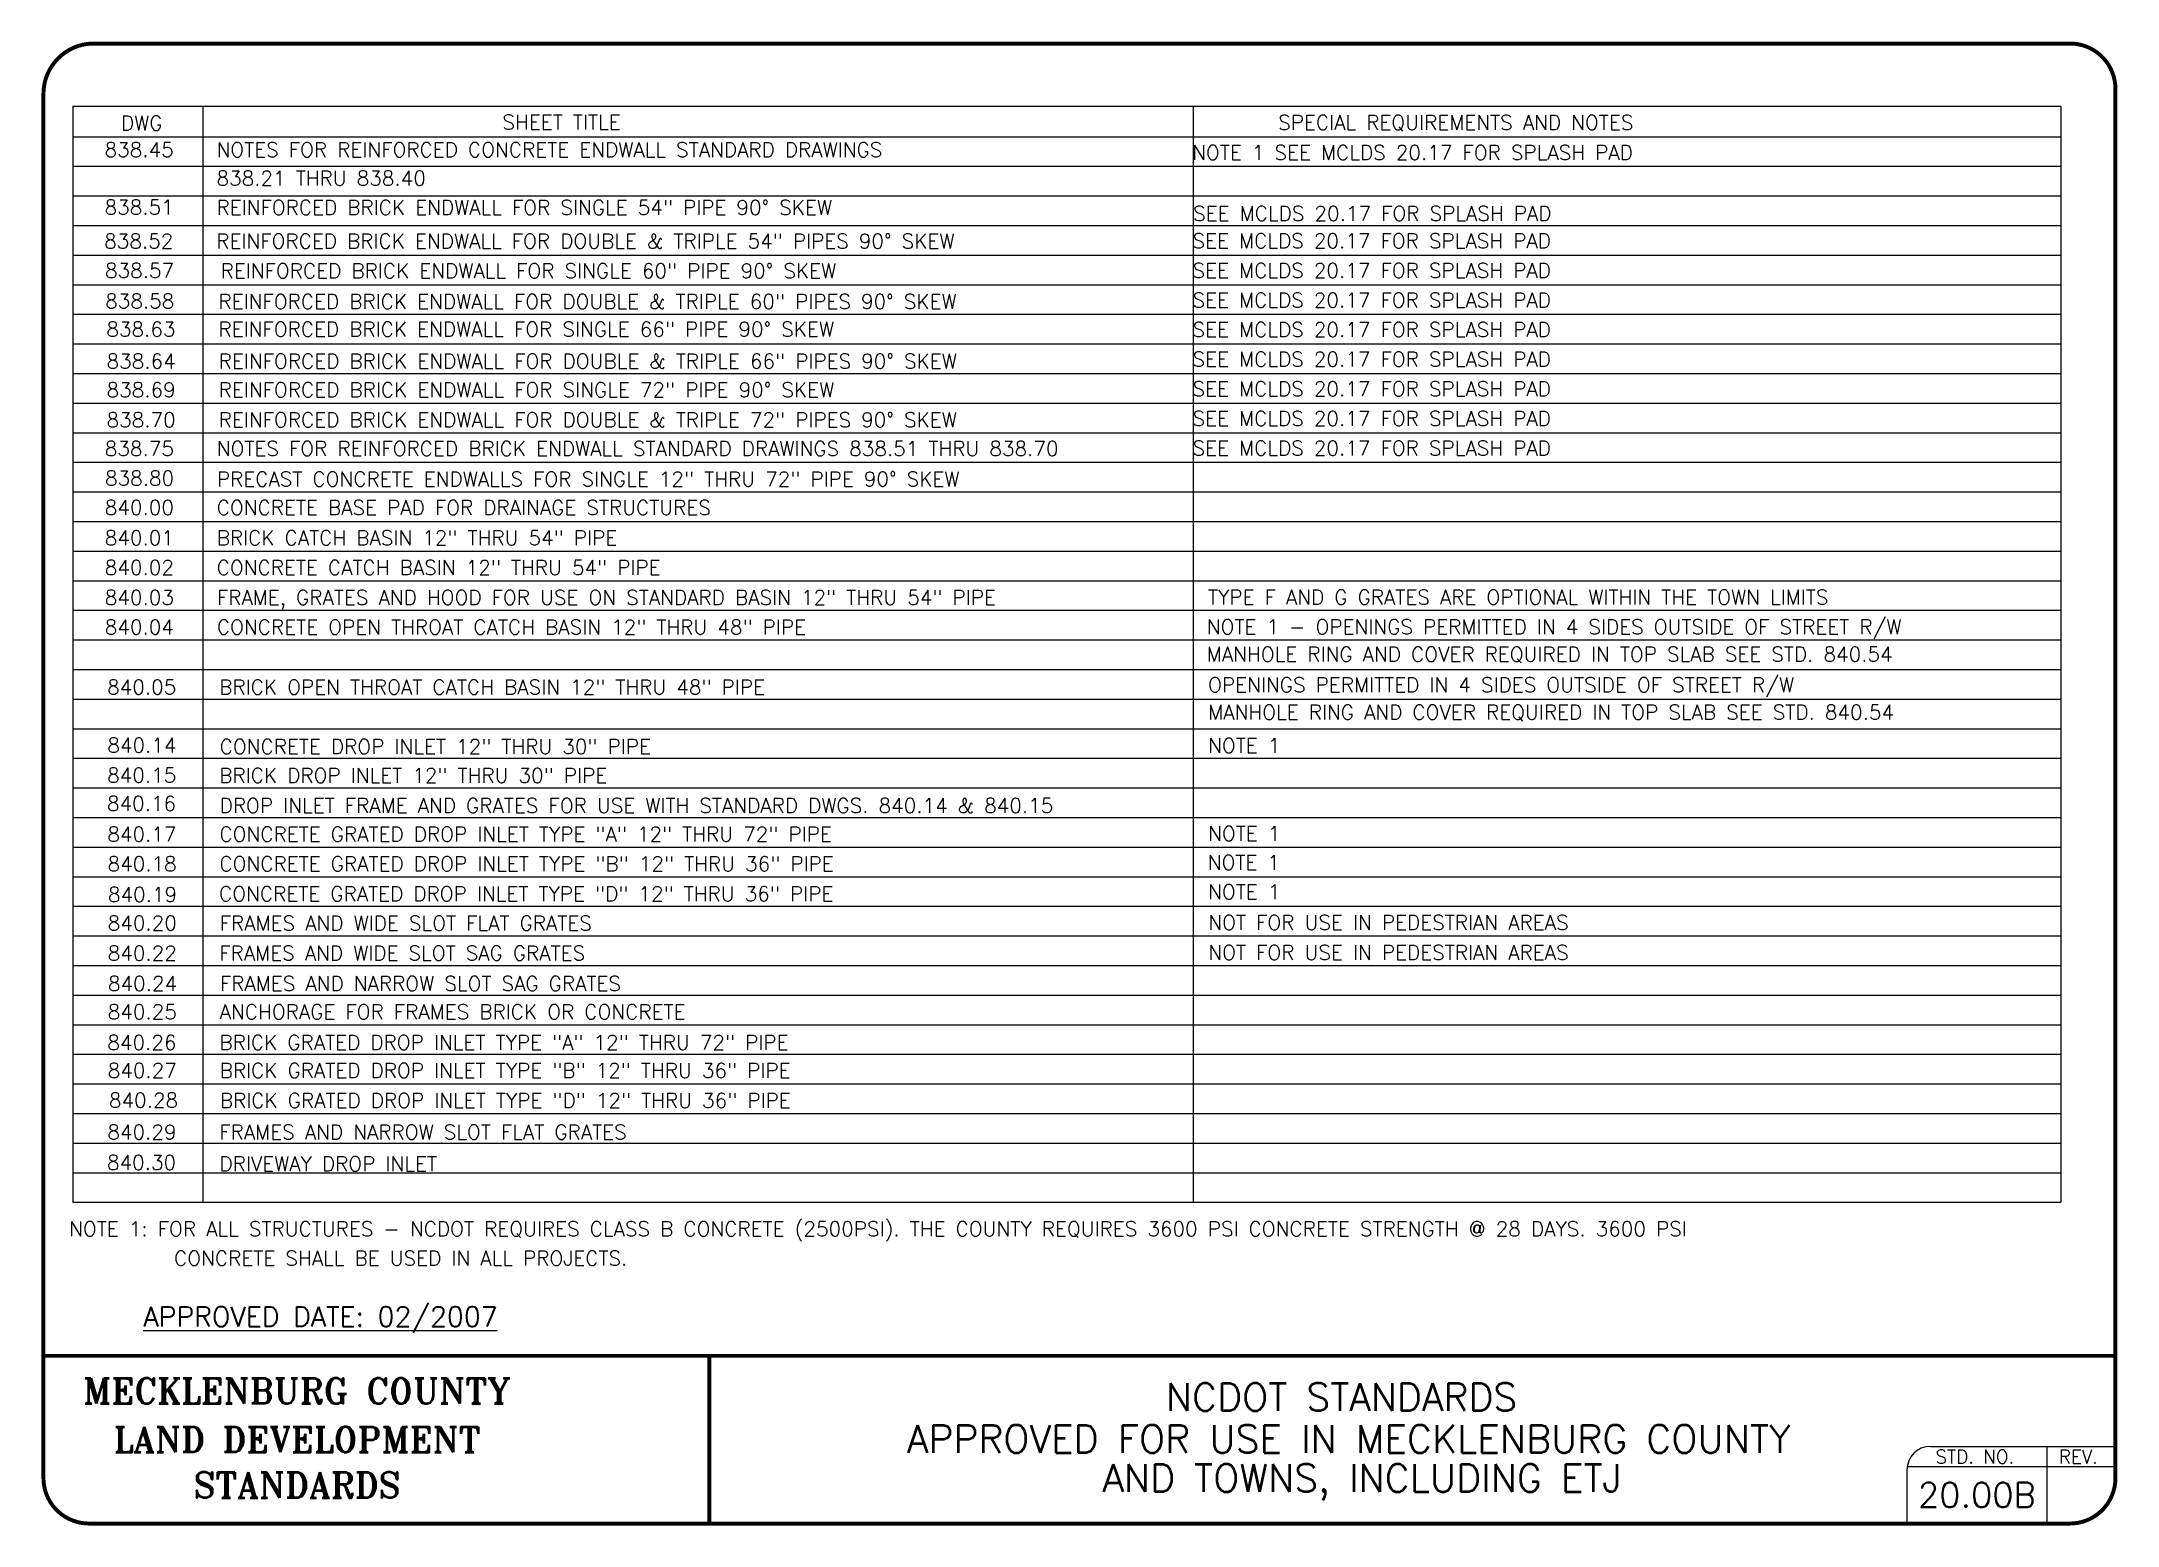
# Model space of a CAD drawing. Header units: feet. Extents: x 13 to 23.5, y 0.3 to 7.8.
import ezdxf
from ezdxf.enums import TextEntityAlignment as Align

# ---------------------------------------------------------------- set-up
doc = ezdxf.new("R2010")
doc.units = ezdxf.units.FT
doc.header["$LTSCALE"] = 0.5
doc.header["$MEASUREMENT"] = 0
doc.layers.add('MECK-DETAIL', color=7, linetype='CONTINUOUS')
doc.styles.add('ROMANS', font='romans', dxfattribs={"height": 2})
doc.styles.add('ROMANT', font='romant')
doc.styles.get("Standard").update_dxf_attribs({"font": 'simplex'})

# ---------------------------------------------------------------- blocks, each defined once
blk = doc.blocks.new('MECKCOUNTYSEAL')
at = {"layer": 'MECK-DETAIL', "color": 7, "const_width": 0.02}
blk.add_lwpolyline([(3.143, 0.85), (3.143, 0)], dxfattribs=at)
at = {"layer": 'MECK-DETAIL', "color": 7, "style": 'ROMANT'}
for s, height, p in [('MECKLENBURG COUNTY', 0.12871, (1.054, 0.608)), ('LAND DEVELOPMENT', 0.12871, (1.054, 0.362)), ('STANDARDS', 0.1287, (1.054, 0.131))]:
    blk.add_text(s, height=height, dxfattribs=at).set_placement(p, align=Align.CENTER)

msp = doc.modelspace()

# ---------------------------------------------------------------- linework, layer by layer
at = {"layer": 'MECK-DETAIL', "color": 7}
for p, q in [((13.137, 7.442), (23.212, 7.442)), ((13.137, 7.442), (13.137, 1.888)), ((13.795, 7.44), (13.795, 1.888)), ((18.814, 7.441), (18.814, 1.888)), ((23.212, 7.442), (23.212, 1.888)), ((13.137, 7.288), (23.212, 7.288)), ((13.137, 7.138), (23.212, 7.138)), ((13.137, 6.988), (23.212, 6.988)), ((13.137, 6.838), (23.212, 6.838)), ((13.137, 6.688), (23.212, 6.688)), ((13.137, 6.538), (23.212, 6.538)), ((13.137, 6.388), (23.212, 6.388)), ((13.137, 6.238), (23.212, 6.238)), ((13.137, 6.088), (23.212, 6.088)), ((13.137, 5.938), (23.212, 5.938)), ((13.137, 5.788), (23.212, 5.788)), ((13.137, 5.638), (23.212, 5.638)), ((13.137, 5.488), (23.212, 5.488)), ((13.137, 5.338), (23.212, 5.338)), ((13.137, 5.188), (23.212, 5.188)), ((13.137, 5.038), (23.212, 5.038)), ((13.137, 4.888), (23.212, 4.888)), ((13.137, 4.738), (23.212, 4.738)), ((13.137, 4.588), (23.212, 4.588)), ((13.137, 4.438), (23.212, 4.438)), ((13.137, 4.288), (23.212, 4.288)), ((13.137, 4.138), (23.212, 4.138)), ((13.137, 3.988), (23.212, 3.988)), ((13.137, 3.838), (23.212, 3.838)), ((13.137, 3.688), (23.212, 3.688)), ((13.137, 3.538), (23.212, 3.538)), ((13.137, 3.388), (23.212, 3.388)), ((13.137, 3.238), (23.212, 3.238)), ((13.137, 3.088), (23.212, 3.088)), ((13.137, 2.938), (23.212, 2.938)), ((13.137, 2.788), (23.212, 2.788)), ((13.137, 2.638), (23.212, 2.638)), ((13.137, 2.488), (23.212, 2.488)), ((13.137, 2.338), (23.212, 2.338)), ((13.137, 2.188), (23.212, 2.188)), ((13.137, 2.038), (23.212, 2.038)), ((13.137, 1.888), (23.212, 1.888)), ((22.551, 0.651), (23.492, 0.651)), ((23.141, 0.651), (23.141, 0.26)), ((22.431, 0.531), (22.431, 0.26)), ((22.432, 0.549), (23.488, 0.549))]:
    msp.add_line(p, q, dxfattribs=at)
at = {"layer": 'MECK-DETAIL', "color": 7, "const_width": 0.02}
msp.add_lwpolyline([(13.233, 7.76), (23.257, 7.76, -0.414215), (23.488, 7.53), (23.488, 0.491, -0.414214), (23.257, 0.26), (13.219, 0.26, -0.414214), (12.988, 0.491), (12.988, 7.505, -0.401569), (13.233, 7.76, -0.650938)], format="xyb", dxfattribs=at)
msp.add_lwpolyline([(12.99, 1.11), (23.488, 1.11)], dxfattribs=at)
at = {"layer": 'MECK-DETAIL', "color": 7}
msp.add_arc((22.551, 0.531), 0.12, 90, 180, dxfattribs=at)

# ---------------------------------------------------------------- block references
at = {"layer": 'MECK-DETAIL'}
msp.add_blockref('MECKCOUNTYSEAL', (13.219, 0.26), dxfattribs=at)

# ---------------------------------------------------------------- texts
at = {"layer": 'MECK-DETAIL', "color": 7, "style": 'ROMANS'}
for s, height, p in [('DWG', 0.0743, (13.381, 7.32)), ('SHEET TITLE', 0.07434, (15.314, 7.324)), ('SPECIAL REQUIREMENTS AND NOTES', 0.07434, (19.245, 7.323)), ('838.45', 0.0743, (13.298, 7.185)), ('NOTES FOR REINFORCED CONCRETE ENDWALL STANDARD DRAWINGS', 0.07434, (13.865, 7.185)), ('NOTE 1 SEE MCLDS 20.17 FOR SPLASH PAD', 0.07434, (18.809, 7.17)), ('838.21 THRU 838.40', 0.07434, (13.865, 7.04)), ('838.51', 0.0743, (13.298, 6.893)), ('REINFORCED BRICK ENDWALL FOR SINGLE 54" PIPE 90%%D SKEW', 0.07434, (13.865, 6.892)), ('SEE MCLDS 20.17 FOR SPLASH PAD', 0.07434, (18.814, 6.862)), ('838.52', 0.0743, (13.296, 6.722)), ('REINFORCED BRICK ENDWALL FOR DOUBLE & TRIPLE 54" PIPES 90%%D SKEW', 0.07434, (13.864, 6.722)), ('SEE MCLDS 20.17 FOR SPLASH PAD', 0.07434, (18.811, 6.723)), ('838.57', 0.0743, (13.3, 6.573)), ('REINFORCED BRICK ENDWALL FOR SINGLE 60" PIPE 90%%D SKEW', 0.07434, (13.886, 6.571)), ('SEE MCLDS 20.17 FOR SPLASH PAD', 0.07434, (18.811, 6.573)), ('838.58', 0.0743, (13.301, 6.418)), ('REINFORCED BRICK ENDWALL FOR DOUBLE & TRIPLE 60" PIPES 90%%D SKEW', 0.07434, (13.875, 6.415)), ('SEE MCLDS 20.17 FOR SPLASH PAD', 0.07434, (18.811, 6.423)), ('838.63', 0.0743, (13.307, 6.275)), ('REINFORCED BRICK ENDWALL FOR SINGLE 66" PIPE 90%%D SKEW', 0.07434, (13.875, 6.275)), ('SEE MCLDS 20.17 FOR SPLASH PAD', 0.07434, (18.811, 6.273)), ('838.64', 0.0743, (13.308, 6.113)), ('REINFORCED BRICK ENDWALL FOR DOUBLE & TRIPLE 66" PIPES 90%%D SKEW', 0.07434, (13.876, 6.113)), ('SEE MCLDS 20.17 FOR SPLASH PAD', 0.07434, (18.811, 6.123)), ('838.69', 0.0743, (13.308, 5.968)), ('REINFORCED BRICK ENDWALL FOR SINGLE 72" PIPE 90%%D SKEW', 0.07434, (13.876, 5.968)), ('SEE MCLDS 20.17 FOR SPLASH PAD', 0.07434, (18.811, 5.973)), ('SEE MCLDS 20.17 FOR SPLASH PAD', 0.07434, (18.811, 5.823)), ('838.70', 0.0743, (13.308, 5.816)), ('REINFORCED BRICK ENDWALL FOR DOUBLE & TRIPLE 72" PIPES 90%%D SKEW', 0.07434, (13.876, 5.816)), ('838.75', 0.0743, (13.299, 5.67)), ('NOTES FOR REINFORCED BRICK ENDWALL STANDARD DRAWINGS 838.51 THRU 838.70', 0.07434, (13.866, 5.67)), ('SEE MCLDS 20.17 FOR SPLASH PAD', 0.07434, (18.811, 5.673)), ('838.80', 0.0743, (13.3, 5.52)), ('PRECAST CONCRETE ENDWALLS FOR SINGLE 12" THRU 72" PIPE 90%%D SKEW', 0.07434, (13.867, 5.516)), ('840.00', 0.0743, (13.299, 5.372)), ('CONCRETE BASE PAD FOR DRAINAGE STRUCTURES', 0.07434, (13.866, 5.371)), ('840.01', 0.0743, (13.299, 5.218)), ('BRICK CATCH BASIN 12" THRU 54" PIPE', 0.07434, (13.866, 5.218)), ('840.02', 0.0743, (13.299, 5.068)), ('CONCRETE CATCH BASIN 12" THRU 54" PIPE', 0.07434, (13.866, 5.067)), ('840.03', 0.0743, (13.299, 4.916)), ('FRAME, GRATES AND HOOD FOR USE ON STANDARD BASIN 12" THRU 54" PIPE', 0.07434, (13.867, 4.916)), ('TYPE F AND G GRATES ARE OPTIONAL WITHIN THE TOWN LIMITS', 0.07434, (18.889, 4.917)), ('840.04', 0.0743, (13.299, 4.766)), ('CONCRETE OPEN THROAT CATCH BASIN 12" THRU 48" PIPE', 0.07434, (13.867, 4.766)), ('NOTE 1 - OPENINGS PERMITTED IN 4 SIDES OUTSIDE OF STREET R/W', 0.07434, (18.883, 4.767)), ('MANHOLE RING AND COVER REQUIRED IN TOP SLAB SEE STD. 840.54', 0.07434, (18.883, 4.628)), ('840.05', 0.0743, (13.311, 4.462)), ('BRICK OPEN THROAT CATCH BASIN 12" THRU 48" PIPE', 0.07434, (13.879, 4.462)), ('OPENINGS PERMITTED IN 4 SIDES OUTSIDE OF STREET R/W', 0.07434, (18.89, 4.473)), ('MANHOLE RING AND COVER REQUIRED IN TOP SLAB SEE STD. 840.54', 0.07434, (18.89, 4.334)), ('840.14', 0.0743, (13.312, 4.167)), ('CONCRETE DROP INLET 12" THRU 30" PIPE', 0.07434, (13.881, 4.16)), ('NOTE 1', 0.0743, (18.89, 4.165)), ('840.15', 0.0743, (13.311, 4.015)), ('BRICK DROP INLET 12" THRU 30" PIPE', 0.07434, (13.879, 4.014)), ('840.16', 0.0743, (13.31, 3.872)), ('DROP INLET FRAME AND GRATES FOR USE WITH STANDARD DWGS. 840.14 & 840.15', 0.07434, (13.881, 3.861)), ('840.17', 0.0743, (13.312, 3.716)), ('CONCRETE GRATED DROP INLET TYPE "A" 12" THRU 72" PIPE', 0.07434, (13.88, 3.716)), ('NOTE 1', 0.0743, (18.89, 3.719)), ('840.18', 0.0743, (13.313, 3.566)), ('CONCRETE GRATED DROP INLET TYPE "B" 12" THRU 36" PIPE', 0.07434, (13.88, 3.566)), ('NOTE 1', 0.0743, (18.888, 3.573)), ('840.19', 0.0743, (13.315, 3.41)), ('CONCRETE GRATED DROP INLET TYPE "D" 12" THRU 36" PIPE', 0.07434, (13.878, 3.414)), ('NOTE 1', 0.0743, (18.89, 3.424)), ('840.20', 0.0743, (13.314, 3.266)), ('FRAMES AND WIDE SLOT FLAT GRATES', 0.07434, (13.881, 3.265)), ('NOT FOR USE IN PEDESTRIAN AREAS', 0.07434, (18.891, 3.269)), ('840.22', 0.0743, (13.314, 3.113)), ('FRAMES AND WIDE SLOT SAG GRATES', 0.07434, (13.879, 3.114)), ('NOT FOR USE IN PEDESTRIAN AREAS', 0.07434, (18.891, 3.117)), ('840.24', 0.0743, (13.315, 2.959)), ('FRAMES AND NARROW SLOT SAG GRATES', 0.07434, (13.882, 2.959)), ('840.25', 0.0743, (13.314, 2.816)), ('ANCHORAGE FOR FRAMES BRICK OR CONCRETE', 0.07434, (13.881, 2.816)), ('BRICK GRATED DROP INLET TYPE "A" 12" THRU 72" PIPE', 0.07434, (13.88, 2.661)), ('840.26', 0.0743, (13.312, 2.66)), ('840.27', 0.0743, (13.314, 2.519)), ('BRICK GRATED DROP INLET TYPE "B" 12" THRU 36" PIPE', 0.07434, (13.881, 2.519)), ('840.28', 0.0743, (13.32, 2.368)), ('BRICK GRATED DROP INLET TYPE "D" 12" THRU 36" PIPE', 0.07434, (13.882, 2.367)), ('840.29', 0.0743, (13.312, 2.207)), ('FRAMES AND NARROW SLOT FLAT GRATES', 0.07434, (13.879, 2.207)), ('840.30', 0.0743, (13.31, 2.053)), ('DRIVEWAY DROP INLET', 0.07434, (13.88, 2.046)), ('NOTE 1: FOR ALL STRUCTURES - NCDOT REQUIRES CLASS B CONCRETE (2500PSI). THE COUNTY REQUIRES 3600 PSI CONCRETE STRENGTH @ 28 DAYS. 3600 PSI', 0.074342, (13.118, 1.716)), ('CONCRETE SHALL BE USED IN ALL PROJECTS.', 0.07434, (13.65, 1.567)), ('STD. NO.', 0.068, (22.576, 0.565)), ('REV.', 0.068, (23.201, 0.565))]:
    msp.add_text(s, height=height, dxfattribs=at).set_placement(p)
at = {"layer": 'MECK-DETAIL', "color": 7}
msp.add_text('%%UAPPROVED DATE: 02/2007', height=0.1, dxfattribs=at).set_placement((14.392, 1.229), align=Align.BOTTOM_CENTER)
at = {"layer": 'MECK-DETAIL', "color": 7, "style": 'ROMANS'}
for s, p in [('NCDOT STANDARDS', (19.566, 0.901)), ('APPROVED FOR USE IN MECKLENBURG COUNTY', (19.602, 0.689)), ('AND TOWNS, INCLUDING ETJ', (19.67, 0.469))]:
    msp.add_text(s, height=0.1408, dxfattribs=at).set_placement(p, align=Align.MIDDLE)
msp.add_text('20.00B', height=0.1255, dxfattribs=at).set_placement((22.786, 0.405), align=Align.MIDDLE_CENTER)

doc.saveas('drawing.dxf')
